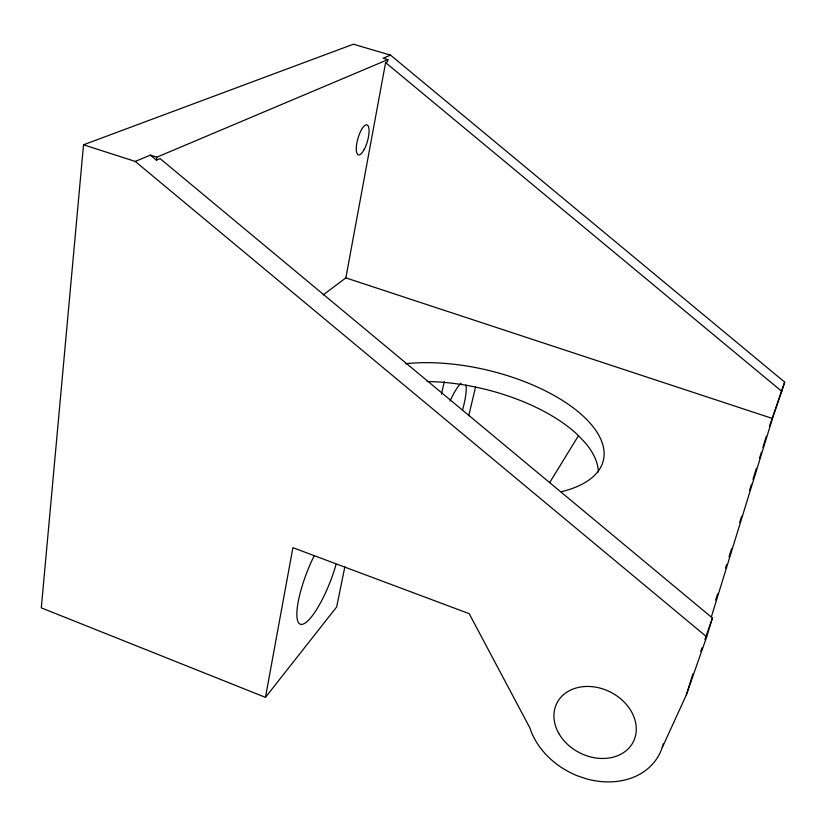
<?xml version="1.0" encoding="UTF-8"?>
<svg xmlns="http://www.w3.org/2000/svg" width="826" height="826" viewBox="0 0 826 826"><rect width="100%" height="100%" fill="white"/><g stroke="black" fill="none" stroke-linecap="round" stroke-linejoin="round"><path stroke-width="1.24" d="M711.341 616.908L772.486 418.493L784.7 382.139L390.543 55.136L353.383 44.212L83.529 144.787L41.3 607.853L265.456 697.361L336.647 606.976L344.865 566.76M265.456 697.361L292.9 547.669L469.168 613.656L529.838 727.809A71.387 56.767 26.9 0 0 577.859 775.975L586.481 778.856A71.387 56.767 26.9 0 0 661.822 748.521L686.334 694.945L706.674 636.846L712.435 618.024L160.13 158.613L156.465 160.182L156.806 157.188L387.879 59.606L387.466 61.805L385.597 62.6L345.867 277.887L323.162 294.923M441.456 394.209L444.295 381.643M468.734 415.746L475.549 387.043M686.334 694.945L692.818 674.006M715.667 600.089L717.577 593.925M725.579 568.061L726.715 564.365M729.007 556.972L731.671 548.35M739.673 522.476L741.572 516.322M749.574 490.448L751.484 484.294M753.002 479.359L756.43 468.28M759.476 458.42L761.386 452.266M762.904 447.331L766.332 436.252M662.215 747.303L663.381 743.627M769.388 426.392L784.7 382.139M700.747 651.456L701.997 647.873M704.919 639.52L712.435 618.024M549.703 482.529L578.468 435.705M83.529 144.787L135.237 161.431L150.384 155.133L156.806 157.188M390.543 55.136L383.14 58.212L387.879 59.606M345.867 277.887L772.486 418.493M385.597 62.6L781.861 391.421M150.384 155.133L156.465 160.182M135.237 161.431L706.674 636.846M336.017 564.581A50.716 12.566 -68.8 0 1 300.199 624.157A50.716 12.566 -68.8 0 1 314.262 555.692M465.957 384.968A39.648 8.002 -70.9 0 1 462.415 410.584M450.005 401.095A39.648 8.002 -70.9 0 1 461.104 383.264M427.114 381.509A131.933 61.981 13.6 0 1 577.25 434.445L585.242 442.788A131.933 61.981 13.6 0 1 598.416 471.956M405.463 363.739A132.883 60.659 13.5 0 1 578.014 411.616A132.883 60.659 13.5 0 1 561.081 491.811M364.152 149.578A15.611 4.966 -74.1 0 0 367.353 125.046A15.611 4.966 -74.1 0 0 356.543 145.035A15.611 4.966 -74.1 0 0 364.152 149.578M559.305 734.231A42.828 34.052 26.9 0 0 630.63 746.064A42.828 34.052 26.9 0 0 595.36 687.098A42.828 34.052 26.9 0 0 559.305 734.231"/></g></svg>
